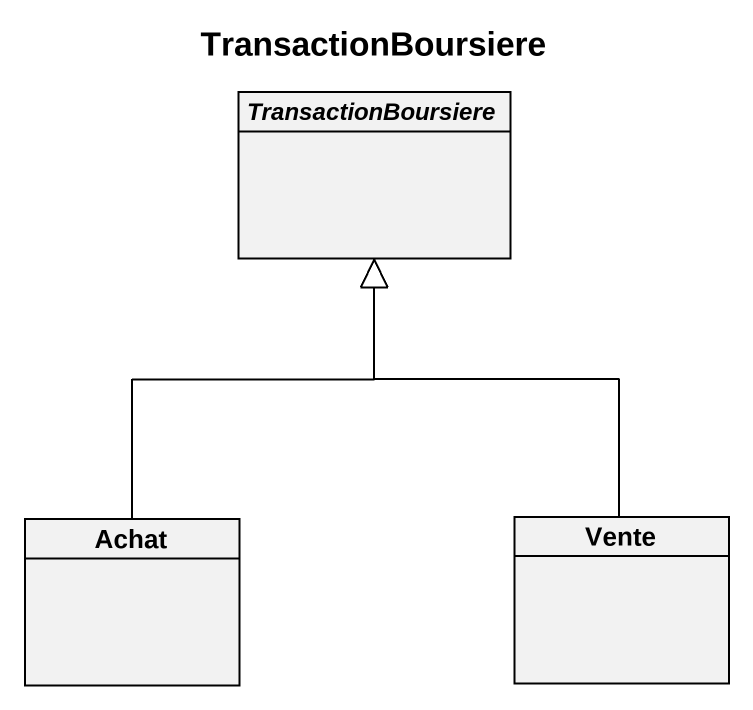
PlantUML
@startuml
title TransactionBoursiere
hide circle
hide empty members
abstract class TransactionBoursiere
class Achat
class Vente
Achat -up-|> TransactionBoursiere
Vente -up-|> TransactionBoursiere
@enduml
